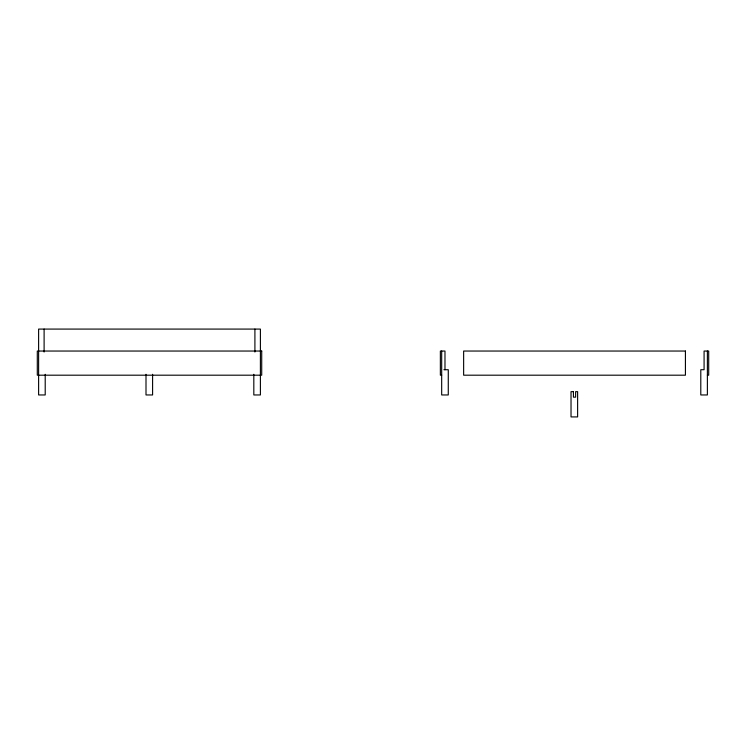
<?xml version="1.0" encoding="UTF-8"?>
<svg xmlns="http://www.w3.org/2000/svg" width="746" height="746" viewBox="0 0 746 746"><rect width="100%" height="100%" fill="white"/><g stroke="black" fill="none" stroke-linecap="round" stroke-linejoin="round"><path stroke-width="1.12" d="M443.879 369.708L448.271 369.708L448.271 394.96L441.679 394.96L441.679 351.04M441.679 375.191L440.364 375.191L440.364 351.04L444.98 351.04L444.98 369.708M707.385 375.191L708.7 375.191L708.7 351.04L704.084 351.04L704.084 369.708L700.792 369.708L700.792 394.96L707.385 394.96L707.385 351.04M254.908 329.079L254.908 352.037M253.817 374.296L253.817 394.96L260.401 394.96L260.401 329.079L38.615 329.079L38.615 394.96L45.208 394.96L45.208 374.296M152.594 374.296L152.594 394.96L146.002 394.96L146.002 374.296M44.107 329.079L44.107 352.037M261.715 351.04L37.3 351.04L37.3 375.191L261.715 375.191L261.715 351.04M685.425 351.04L463.639 351.04L463.639 375.191L685.425 375.191L685.425 351.04M573.432 391.669L571.026 391.669L571.026 416.921L577.618 416.921L577.618 391.669L575.632 391.669L575.632 397.152L573.432 397.152L573.432 391.669"/></g></svg>
